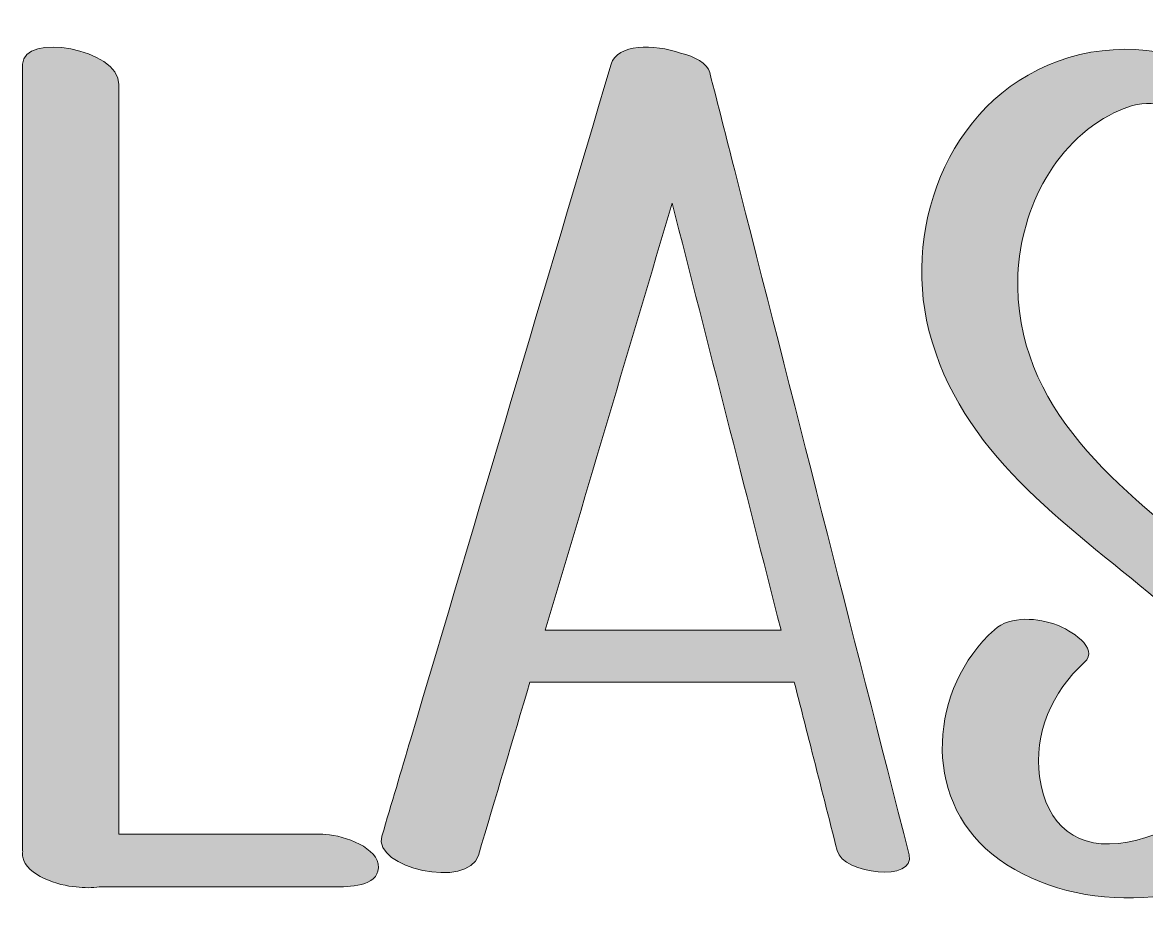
# Model space of a CAD drawing. Header units: inches. Extents: x 131 to 950, y -1001 to -84.
# Drawn here: x 142.9 to 481.3, y -1001.1 to -732.3 of the extents above; entities that cross this region are included whole.
import ezdxf

# ---------------------------------------------------------------- set-up
doc = ezdxf.new("R2010")
doc.units = ezdxf.units.IN
doc.header["$MEASUREMENT"] = 0
doc.layers.add('Layer 1', color=7, linetype='Continuous')

# ---------------------------------------------------------------- blocks, each defined once
blk = doc.blocks.new('block 5')
at = {"layer": 'Layer 1', "true_color": 0xffffff}
h = blk.add_hatch(color=7, dxfattribs=at)
h.dxf.hatch_style = 2
edge = h.paths.add_edge_path()
edge.add_spline(control_points=[(534.8, -939.2), (538.61, -955.48), (533.78, -971.51), (520.01, -982.03), (497.04, -999.61), (457.76, -1001.13), (434.79, -982.59), (413.5, -965.4), (416.04, -932.61), (435.53, -915.1), (440.41, -910.72), (448.82, -911.58), (454.57, -913.76), (457.83, -915), (467.5, -920.56), (462.59, -924.97), (452.89, -933.68), (447.37, -946.56), (449.15, -959.33), (451.22, -974.11), (460.43, -981.82), (475.63, -979.04), (490.49, -976.31), (504.19, -966.24), (506.62, -951.33), (509.55, -933.3), (498.08, -917.5), (484.65, -906.21), (456.57, -882.59), (425.24, -862), (415.84, -825.01), (407.59, -792.58), (422.74, -753.53), (457.98, -742.88), (492.92, -732.32), (534.15, -756.54), (530.64, -793.36), (529.7, -803.23), (500.61, -797.94), (501.63, -787.18), (502.53, -777.73), (499.64, -767.07), (492.08, -760.48), (485.34, -754.61), (477.46, -756.25), (470.05, -760.27), (451.54, -770.31), (442.22, -792.29), (442.56, -811.97), (443.25, -851.7), (476.66, -875.06), (505.25, -898.26), (518.64, -909.13), (530.86, -922.37), (534.8, -939.2)], knot_values=[0, 0, 0, 0, 1, 1, 1, 2, 2, 2, 3, 3, 3, 4, 4, 4, 5, 5, 5, 6, 6, 6, 7, 7, 7, 8, 8, 8, 9, 9, 9, 10, 10, 10, 11, 11, 11, 12, 12, 12, 13, 13, 13, 14, 14, 14, 15, 15, 15, 16, 16, 16, 17, 17, 17, 18, 18, 18, 18], degree=3, periodic=1)
h = blk.add_hatch(color=7, dxfattribs=at)
h.dxf.hatch_style = 2
edge = h.paths.add_edge_path()
edge.add_spline(control_points=[(249.96, -985.62), (251.07, -992.01), (242.27, -992.51), (237.72, -992.51), (213.83, -992.51), (189.94, -992.51), (166.05, -992.51), (163.98, -992.84), (161.54, -992.82), (159.03, -992.48), (153.93, -992.24), (143.97, -989.04), (143.02, -983.57), (142.92, -982.95), (142.93, -982.4), (142.99, -981.89), (142.98, -981.76), (142.96, -981.64), (142.96, -981.5), (142.96, -902.61), (142.96, -823.72), (142.96, -744.83), (142.96, -735.43), (171.96, -740.04), (171.96, -751.02), (171.96, -826.24), (171.96, -901.46), (171.96, -976.68), (192.41, -976.68), (212.86, -976.68), (233.31, -976.68), (238.17, -976.68), (248.97, -979.91), (249.96, -985.62)], knot_values=[0, 0, 0, 0, 1, 1, 1, 2, 2, 2, 3, 3, 3, 4, 4, 4, 5, 5, 5, 6, 6, 6, 7, 7, 7, 8, 8, 8, 9, 9, 9, 10, 10, 10, 11, 11, 11, 11], degree=3, periodic=1)
h = blk.add_hatch(color=7, dxfattribs=at)
h.dxf.hatch_style = 2
edge = h.paths.add_edge_path()
edge.add_spline(control_points=[(409.87, -982.9), (411.95, -991.02), (390.02, -988.72), (388.2, -981.58), (385.7, -971.76), (383.2, -961.95), (380.7, -952.13), (378.89, -945.03), (377.08, -937.94), (375.27, -930.85), (348.74, -930.85), (322.22, -930.85), (295.69, -930.85), (290.52, -948.25), (285.35, -965.66), (280.18, -983.06), (277.17, -993.21), (248.26, -986.85), (251.12, -977.22), (254.02, -967.45), (256.93, -957.68), (259.83, -947.9), (279.93, -880.23), (300.03, -812.56), (320.14, -744.88), (321.95, -738.79), (333.06, -738.65), (341.05, -741.58), (345.3, -742.55), (349.12, -744.6), (349.84, -747.41), (352.34, -757.23), (354.84, -767.05), (357.35, -776.87), (374.86, -845.55), (392.37, -914.22), (409.87, -982.9)], knot_values=[0, 0, 0, 0, 1, 1, 1, 2, 2, 2, 3, 3, 3, 4, 4, 4, 5, 5, 5, 6, 6, 6, 7, 7, 7, 8, 8, 8, 9, 9, 9, 10, 10, 10, 11, 11, 11, 12, 12, 12, 12], degree=3, periodic=1)
edge = h.paths.add_edge_path()
edge.add_spline(control_points=[(371.29, -915.23), (360.37, -872.38), (349.44, -829.53), (338.51, -786.68), (325.79, -829.54), (313.06, -872.38), (300.33, -915.23), (323.98, -915.23), (347.64, -915.23), (371.29, -915.23)], knot_values=[0, 0, 0, 0, 1, 1, 1, 2, 2, 2, 3, 3, 3, 3], degree=3, periodic=1)
at = {"layer": 'Layer 1', "lineweight": 0}
for points, knots in [([(534.8, -939.2), (538.61, -955.48), (533.78, -971.51), (520.01, -982.03), (497.04, -999.61), (457.76, -1001.13), (434.79, -982.59), (413.5, -965.4), (416.04, -932.61), (435.53, -915.1), (440.41, -910.72), (448.82, -911.58), (454.57, -913.76), (457.83, -915), (467.5, -920.56), (462.59, -924.97), (452.89, -933.68), (447.37, -946.56), (449.15, -959.33), (451.22, -974.11), (460.43, -981.82), (475.63, -979.04), (490.49, -976.31), (504.19, -966.24), (506.62, -951.33), (509.55, -933.3), (498.08, -917.5), (484.65, -906.21), (456.57, -882.59), (425.24, -862), (415.84, -825.01), (407.59, -792.58), (422.74, -753.53), (457.98, -742.88), (492.92, -732.32), (534.15, -756.54), (530.64, -793.36), (529.7, -803.23), (500.61, -797.94), (501.63, -787.18), (502.53, -777.73), (499.64, -767.07), (492.08, -760.48), (485.34, -754.61), (477.46, -756.25), (470.05, -760.27), (451.54, -770.31), (442.22, -792.29), (442.56, -811.97), (443.25, -851.7), (476.66, -875.06), (505.25, -898.26), (518.64, -909.13), (530.86, -922.37), (534.8, -939.2)], [0, 0, 0, 0, 1, 1, 1, 2, 2, 2, 3, 3, 3, 4, 4, 4, 5, 5, 5, 6, 6, 6, 7, 7, 7, 8, 8, 8, 9, 9, 9, 10, 10, 10, 11, 11, 11, 12, 12, 12, 13, 13, 13, 14, 14, 14, 15, 15, 15, 16, 16, 16, 17, 17, 17, 18, 18, 18, 18]), ([(249.96, -985.62), (251.07, -992.01), (242.27, -992.51), (237.72, -992.51), (213.83, -992.51), (189.94, -992.51), (166.05, -992.51), (163.98, -992.84), (161.54, -992.82), (159.03, -992.48), (153.93, -992.24), (143.97, -989.04), (143.02, -983.57), (142.92, -982.95), (142.93, -982.4), (142.99, -981.89), (142.98, -981.76), (142.96, -981.64), (142.96, -981.5), (142.96, -902.61), (142.96, -823.72), (142.96, -744.83), (142.96, -735.43), (171.96, -740.04), (171.96, -751.02), (171.96, -826.24), (171.96, -901.46), (171.96, -976.68), (192.41, -976.68), (212.86, -976.68), (233.31, -976.68), (238.17, -976.68), (248.97, -979.91), (249.96, -985.62)], [0, 0, 0, 0, 1, 1, 1, 2, 2, 2, 3, 3, 3, 4, 4, 4, 5, 5, 5, 6, 6, 6, 7, 7, 7, 8, 8, 8, 9, 9, 9, 10, 10, 10, 11, 11, 11, 11]), ([(409.87, -982.9), (411.95, -991.02), (390.02, -988.72), (388.2, -981.58), (385.7, -971.76), (383.2, -961.95), (380.7, -952.13), (378.89, -945.03), (377.08, -937.94), (375.27, -930.85), (348.74, -930.85), (322.22, -930.85), (295.69, -930.85), (290.52, -948.25), (285.35, -965.66), (280.18, -983.06), (277.17, -993.21), (248.26, -986.85), (251.12, -977.22), (254.02, -967.45), (256.93, -957.68), (259.83, -947.9), (279.93, -880.23), (300.03, -812.56), (320.14, -744.88), (321.95, -738.79), (333.06, -738.65), (341.05, -741.58), (345.3, -742.55), (349.12, -744.6), (349.84, -747.41), (352.34, -757.23), (354.84, -767.05), (357.35, -776.87), (374.86, -845.55), (392.37, -914.22), (409.87, -982.9)], [0, 0, 0, 0, 1, 1, 1, 2, 2, 2, 3, 3, 3, 4, 4, 4, 5, 5, 5, 6, 6, 6, 7, 7, 7, 8, 8, 8, 9, 9, 9, 10, 10, 10, 11, 11, 11, 12, 12, 12, 12]), ([(371.29, -915.23), (360.37, -872.38), (349.44, -829.53), (338.51, -786.68), (325.79, -829.54), (313.06, -872.38), (300.33, -915.23), (323.98, -915.23), (347.64, -915.23), (371.29, -915.23)], [0, 0, 0, 0, 1, 1, 1, 2, 2, 2, 3, 3, 3, 3])]:
    blk.add_open_spline(points, degree=3, knots=knots, dxfattribs=at)
blk = doc.blocks.new('block 2')
at = {"layer": 'Layer 1'}
blk.add_blockref('block 5', (0, 0), dxfattribs=at)

msp = doc.modelspace()

# ---------------------------------------------------------------- block references
at = {"layer": 'Layer 1'}
msp.add_blockref('block 2', (0, 0), dxfattribs=at)

doc.saveas('drawing.dxf')
